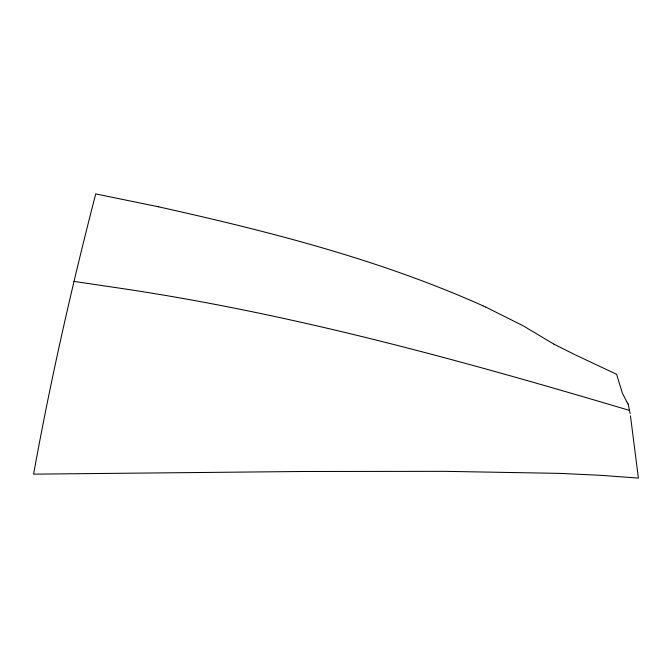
<?xml version="1.0" encoding="UTF-8"?>
<svg xmlns="http://www.w3.org/2000/svg" width="672" height="672" viewBox="0 0 672 672"><rect width="100%" height="100%" fill="white"/><g stroke="black" fill="none" stroke-linecap="round" stroke-linejoin="round"><path stroke-width="1.01" d="M73.97 281.408L119.599 288.154C292.874 313.748 461.992 360.637 629.622 410.449M157.13 206.506L95.718 193.922C71.778 286.583 50.576 379.957 33.6 474.146L302.862 471.492L445.124 471.341L559.44 473.374L600.13 475.289L638.4 478.078L630.454 415.842M157.298 206.539L158.743 206.85M158.844 206.875C269.069 231.479 379.52 259.459 482.899 305.785M482.958 305.819L485.654 307.054M485.814 307.121L523.085 325.744L553.745 344.047M574.678 354.564L553.888 344.14M575.417 354.925L616.619 374.287L622.406 393.271L626.783 401.814M626.917 402.016L627.95 403.738M628.018 403.88L628.244 404.46M628.295 404.603L630.126 413.599"/></g></svg>
